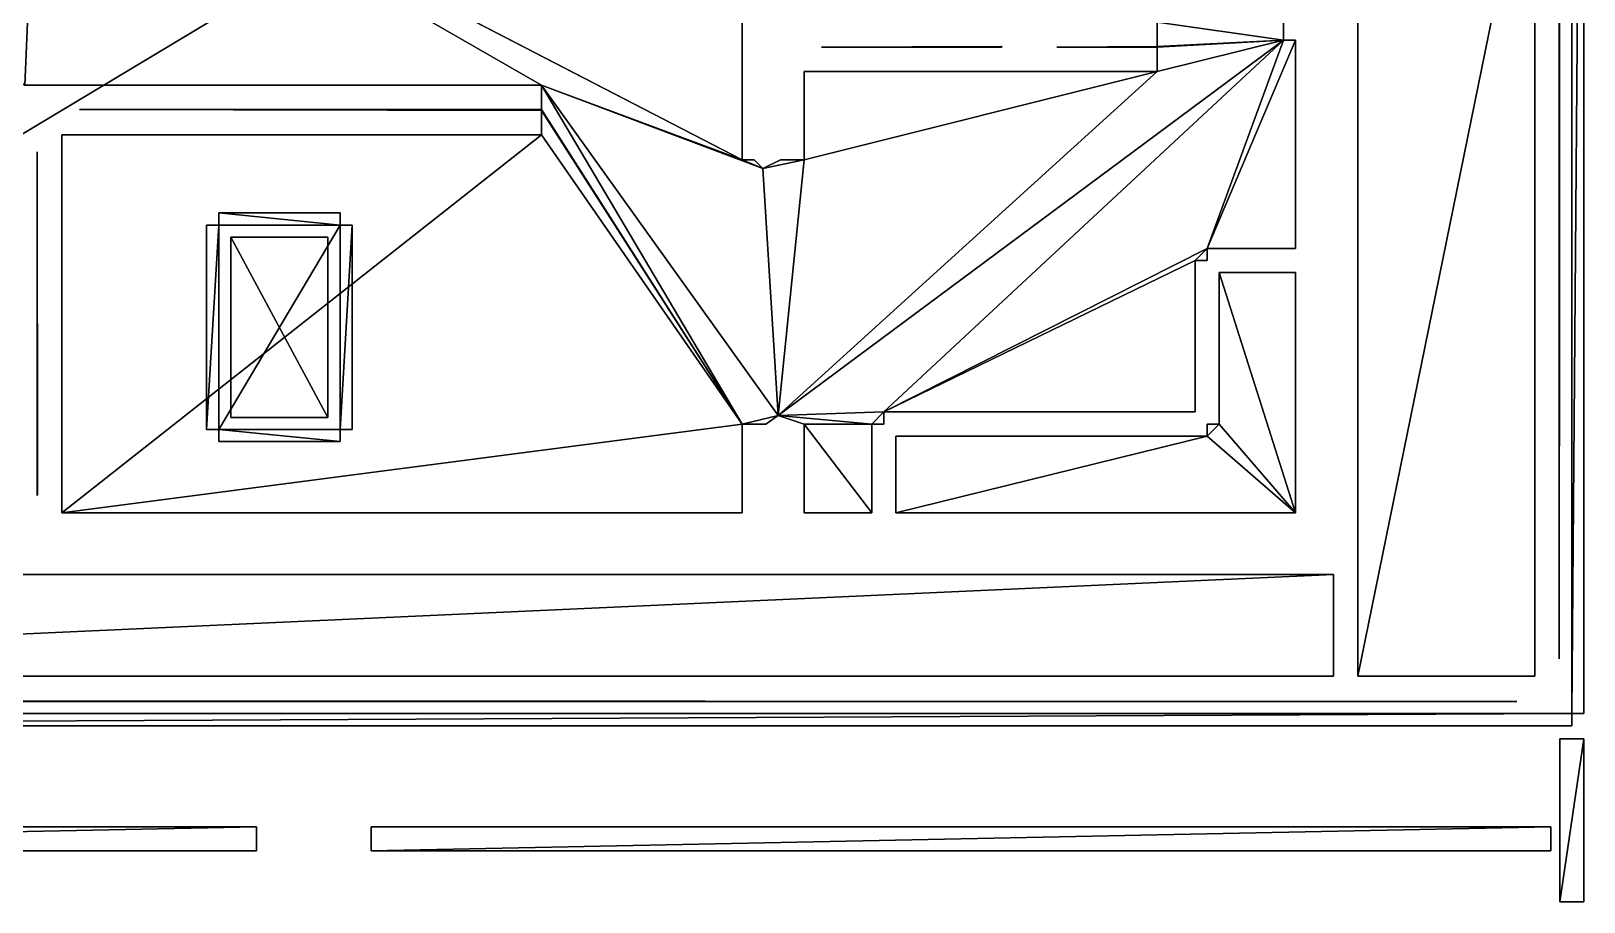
# Model space of a CAD drawing. Header units: inches. Extents: x 76 to 753, y 78 to 500.
# Drawn here: x 369.3 to 753.2, y 77.5 to 292.7 of the extents above; entities that cross this region are included whole.
import ezdxf

# ---------------------------------------------------------------- set-up
doc = ezdxf.new("R2010")
doc.units = ezdxf.units.IN

msp = doc.modelspace()

# ---------------------------------------------------------------- linework, layer by layer
for points in [[(750.16, 497.16), (750.16, 124.08), (128.44, 124.08)], [(128.44, 124.08), (128.44, 497.16), (750.16, 497.16)], [(128.44, 124.08, 120), (750.16, 124.08, 120), (750.16, 497.16, 120)], [(750.16, 497.16, 120), (128.44, 497.16, 120), (128.44, 124.08, 120)], [(753.16, 497.16), (753.16, 124.08), (750.16, 124.08)], [(750.16, 497.16), (753.16, 497.16), (750.16, 124.08)], [(750.16, 124.08, 120), (753.16, 124.08, 120), (753.16, 497.16, 120)], [(750.16, 124.08, 120), (753.16, 497.16, 120), (750.16, 497.16, 120)], [(753.16, 497.16, 120), (753.16, 124.08, 120), (753.16, 497.16)], [(753.16, 497.16), (753.16, 124.08, 120), (753.16, 124.08)], [(367.84, 279.36), (305.56, 316.8), (370.84, 351)], [(370.84, 351, 120), (305.56, 316.8, 120), (367.84, 279.36, 120)], [(495.52, 279.36), (367.84, 279.36), (370.84, 351)], [(370.84, 351, 120), (367.84, 279.36, 120), (495.52, 279.36, 120)], [(370.84, 351), (370.96, 351), (545.08, 260.88)], [(370.84, 351), (545.08, 260.88), (495.52, 279.36)], [(545.08, 260.88, 120), (370.96, 351, 120), (370.84, 351, 120)], [(495.52, 279.36, 120), (545.08, 260.88, 120), (370.84, 351, 120)], [(370.96, 351), (545.08, 296.04), (545.08, 260.88)], [(545.08, 260.88, 120), (545.08, 296.04, 120), (370.96, 351, 120)], [(741.04, 348), (741.04, 133.32), (697.24, 133.32)], [(697.24, 133.32), (697.24, 348), (741.04, 348)], [(697.24, 133.32, 120), (741.04, 133.32, 120), (741.04, 348, 120)], [(741.04, 348, 120), (697.24, 348, 120), (697.24, 133.32, 120)], [(697.24, 133.32, 120), (697.24, 348, 120), (697.24, 133.32)], [(697.24, 133.32), (697.24, 348, 120), (697.24, 348)], [(741.04, 348, 120), (741.04, 133.32, 120), (741.04, 348)], [(741.04, 348), (741.04, 133.32, 120), (741.04, 133.32)], [(747.16, 348), (747.04, 137.56), (747.04, 348)], [(747.04, 348, 120), (747.04, 137.56, 120), (747.16, 348, 120)], [(747.16, 348, 120), (747.04, 137.56, 120), (747.16, 348)], [(747.16, 348), (747.04, 137.56, 120), (747.04, 137.56)], [(747.04, 137.56, 120), (747.04, 348, 120), (747.04, 137.56)], [(747.04, 137.56), (747.04, 348, 120), (747.04, 348)], [(647.68, 294.96), (678.88, 322.92), (678.88, 290.52)], [(678.88, 290.52, 120), (678.88, 322.92, 120), (647.68, 294.96, 120)], [(678.88, 322.92, 120), (678.88, 290.52, 120), (678.88, 322.92)], [(678.88, 322.92), (678.88, 290.52, 120), (678.88, 290.52)], [(545.08, 296.04, 120), (545.08, 260.88, 120), (545.08, 296.04)], [(545.08, 296.04), (545.08, 260.88, 120), (545.08, 260.88)], [(647.68, 288.96), (647.68, 294.96), (678.88, 290.52)], [(678.88, 290.52, 120), (647.68, 294.96, 120), (647.68, 288.96, 120)], [(647.68, 288.96, 120), (647.68, 294.96, 120), (647.68, 288.96)], [(647.68, 288.96), (647.68, 294.96, 120), (647.68, 294.96)], [(678.88, 290.52), (580.12, 198.6), (554, 197.72)], [(647.68, 282.72), (678.88, 290.52), (554, 197.72)], [(554, 197.72, 120), (580.12, 198.6, 120), (678.88, 290.52, 120)], [(554, 197.72, 120), (678.88, 290.52, 120), (647.68, 282.72, 120)], [(609.36, 288.96), (609.12, 288.72), (564.68, 288.72)], [(564.68, 288.72, 120), (609.12, 288.72, 120), (609.36, 288.96, 120)], [(564.68, 288.72, 120), (609.36, 288.96, 120), (564.68, 288.72)], [(564.68, 288.72), (609.36, 288.96, 120), (609.36, 288.96)], [(609.12, 288.72, 120), (564.68, 288.72, 120), (609.12, 288.72)], [(609.12, 288.72), (564.68, 288.72, 120), (564.68, 288.72)], [(678.88, 290.52), (660.04, 239.04), (580.12, 198.6)], [(580.12, 198.6, 120), (660.04, 239.04, 120), (678.88, 290.52, 120)], [(609.36, 288.96, 120), (609.12, 288.72, 120), (609.36, 288.96)], [(609.36, 288.96), (609.12, 288.72, 120), (609.12, 288.72)], [(647.68, 288.72), (622.88, 288.72), (647.68, 288.96)], [(647.68, 288.96, 120), (622.88, 288.72, 120), (647.68, 288.72, 120)], [(622.88, 288.72, 120), (647.68, 288.96, 120), (622.88, 288.72)], [(622.88, 288.72), (647.68, 288.96, 120), (647.68, 288.96)], [(647.68, 288.72, 120), (622.88, 288.72, 120), (647.68, 288.72)], [(647.68, 288.72), (622.88, 288.72, 120), (622.88, 288.72)], [(647.68, 288.72), (647.68, 288.96), (678.88, 290.52)], [(647.68, 282.72), (647.68, 288.72), (678.88, 290.52)], [(678.88, 290.52, 120), (647.68, 288.96, 120), (647.68, 288.72, 120)], [(678.88, 290.52, 120), (647.68, 288.72, 120), (647.68, 282.72, 120)], [(647.68, 282.72, 120), (647.68, 288.72, 120), (647.68, 282.72)], [(647.68, 282.72), (647.68, 288.72, 120), (647.68, 288.72)], [(681.88, 290.52), (681.88, 239.04), (660.04, 239.04)], [(678.88, 290.52), (681.88, 290.52), (660.04, 239.04)], [(660.04, 239.04, 120), (681.88, 239.04, 120), (681.88, 290.52, 120)], [(660.04, 239.04, 120), (681.88, 290.52, 120), (678.88, 290.52, 120)], [(678.88, 290.52, 120), (681.88, 290.52, 120), (678.88, 290.52)], [(678.88, 290.52), (681.88, 290.52, 120), (681.88, 290.52)], [(681.88, 290.52, 120), (681.88, 239.04, 120), (681.88, 290.52)], [(681.88, 290.52), (681.88, 239.04, 120), (681.88, 239.04)], [(560.44, 260.88), (647.68, 282.72), (554, 197.72)], [(554, 197.72, 120), (647.68, 282.72, 120), (560.44, 260.88, 120)], [(560.44, 260.88), (560.44, 282.72), (647.68, 282.72)], [(647.68, 282.72, 120), (560.44, 282.72, 120), (560.44, 260.88, 120)], [(560.44, 282.72, 120), (647.68, 282.72, 120), (560.44, 282.72)], [(560.44, 282.72), (647.68, 282.72, 120), (647.68, 282.72)], [(560.44, 260.88, 120), (560.44, 282.72, 120), (560.44, 260.88)], [(560.44, 260.88), (560.44, 282.72, 120), (560.44, 282.72)], [(495.52, 279.36, 120), (367.84, 279.36, 120), (495.52, 279.36)], [(495.52, 279.36), (367.84, 279.36, 120), (367.84, 279.36)], [(545.08, 195.6), (495.52, 273.36), (495.52, 279.36)], [(554, 197.72), (545.08, 195.6), (495.52, 279.36)], [(550.19, 258.75), (554, 197.72), (495.52, 279.36)], [(545.08, 260.88), (550.19, 258.75), (495.52, 279.36)], [(495.52, 279.36, 120), (495.52, 273.36, 120), (545.08, 195.6, 120)], [(495.52, 279.36, 120), (545.08, 195.6, 120), (554, 197.72, 120)], [(495.52, 279.36, 120), (554, 197.72, 120), (550.19, 258.75, 120)], [(495.52, 279.36, 120), (550.19, 258.75, 120), (545.08, 260.88, 120)], [(495.52, 273.36, 120), (495.52, 279.36, 120), (495.52, 273.36)], [(495.52, 273.36), (495.52, 279.36, 120), (495.52, 279.36)], [(495.52, 273.12), (381.32, 273.36), (495.52, 273.36)], [(495.52, 273.36, 120), (381.32, 273.36, 120), (495.52, 273.12, 120)], [(381.32, 273.36, 120), (495.52, 273.36, 120), (381.32, 273.36)], [(381.32, 273.36), (495.52, 273.36, 120), (495.52, 273.36)], [(495.52, 273.12, 120), (381.32, 273.36, 120), (495.52, 273.12)], [(495.52, 273.12), (381.32, 273.36, 120), (381.32, 273.36)], [(545.08, 195.6), (495.52, 273.12), (495.52, 273.36)], [(495.52, 273.36, 120), (495.52, 273.12, 120), (545.08, 195.6, 120)], [(545.08, 195.6), (495.52, 267.12), (495.52, 273.12)], [(495.52, 273.12, 120), (495.52, 267.12, 120), (545.08, 195.6, 120)], [(495.52, 267.12, 120), (495.52, 273.12, 120), (495.52, 267.12)], [(495.52, 267.12), (495.52, 273.12, 120), (495.52, 273.12)], [(376.96, 173.64), (376.96, 267.12), (495.52, 267.12)], [(545.08, 195.6), (376.96, 173.64), (495.52, 267.12)], [(495.52, 267.12, 120), (376.96, 267.12, 120), (376.96, 173.64, 120)], [(495.52, 267.12, 120), (376.96, 173.64, 120), (545.08, 195.6, 120)], [(376.96, 267.12, 120), (495.52, 267.12, 120), (376.96, 267.12)], [(376.96, 267.12), (495.52, 267.12, 120), (495.52, 267.12)], [(376.96, 173.64, 120), (376.96, 267.12, 120), (376.96, 173.64)], [(376.96, 173.64), (376.96, 267.12, 120), (376.96, 267.12)], [(370.84, 262.88), (370.96, 178.12), (370.84, 178)], [(370.84, 178, 120), (370.96, 178.12, 120), (370.84, 262.88, 120)], [(370.84, 262.88, 120), (370.96, 178.12, 120), (370.84, 262.88)], [(370.84, 262.88), (370.96, 178.12, 120), (370.96, 178.12)], [(370.84, 178, 120), (370.84, 262.88, 120), (370.84, 178)], [(370.84, 178), (370.84, 262.88, 120), (370.84, 262.88)], [(545.08, 260.88), (548.08, 260.88), (550.19, 258.75)], [(550.19, 258.75, 120), (548.08, 260.88, 120), (545.08, 260.88, 120)], [(545.08, 260.88, 120), (548.08, 260.88, 120), (545.08, 260.88)], [(545.08, 260.88), (548.08, 260.88, 120), (548.08, 260.88)], [(548.08, 260.88, 120), (550.19, 258.75, 120), (548.08, 260.88)], [(548.08, 260.88), (550.19, 258.75, 120), (550.19, 258.75)], [(550.19, 258.75), (554.6, 260.88), (560.44, 260.88)], [(550.19, 258.75), (560.44, 260.88), (554, 197.72)], [(560.44, 260.88, 120), (554.6, 260.88, 120), (550.19, 258.75, 120)], [(554, 197.72, 120), (560.44, 260.88, 120), (550.19, 258.75, 120)], [(550.19, 258.75, 120), (554.6, 260.88, 120), (550.19, 258.75)], [(550.19, 258.75), (554.6, 260.88, 120), (554.6, 260.88)], [(554.6, 260.88, 120), (560.44, 260.88, 120), (554.6, 260.88)], [(554.6, 260.88), (560.44, 260.88, 120), (560.44, 260.88)], [(415.72, 247.8), (445.72, 247.8), (445.72, 244.8)], [(415.72, 244.8), (415.72, 247.8), (445.72, 244.8)], [(445.72, 244.8, 120), (445.72, 247.8, 120), (415.72, 247.8, 120)], [(445.72, 244.8, 120), (415.72, 247.8, 120), (415.72, 244.8, 120)], [(415.72, 244.8, 120), (415.72, 247.8, 120), (415.72, 244.8)], [(415.72, 244.8), (415.72, 247.8, 120), (415.72, 247.8)], [(415.72, 247.8, 120), (445.72, 247.8, 120), (415.72, 247.8)], [(415.72, 247.8), (445.72, 247.8, 120), (445.72, 247.8)], [(445.72, 247.8, 120), (445.72, 244.8, 120), (445.72, 247.8)], [(445.72, 247.8), (445.72, 244.8, 120), (445.72, 244.8)], [(412.72, 194.28), (412.72, 244.8), (415.72, 244.8)], [(415.72, 194.28), (412.72, 194.28), (415.72, 244.8)], [(415.72, 244.8, 120), (412.72, 244.8, 120), (412.72, 194.28, 120)], [(415.72, 244.8, 120), (412.72, 194.28, 120), (415.72, 194.28, 120)], [(412.72, 194.28, 120), (412.72, 244.8, 120), (412.72, 194.28)], [(412.72, 194.28), (412.72, 244.8, 120), (412.72, 244.8)], [(412.72, 244.8, 120), (415.72, 244.8, 120), (412.72, 244.8)], [(412.72, 244.8), (415.72, 244.8, 120), (415.72, 244.8)], [(445.72, 244.8), (445.72, 194.28), (415.72, 194.28)], [(415.72, 194.28), (415.72, 244.8), (445.72, 244.8)], [(415.72, 194.28, 120), (445.72, 194.28, 120), (445.72, 244.8, 120)], [(445.72, 244.8, 120), (415.72, 244.8, 120), (415.72, 194.28, 120)], [(448.72, 244.8), (448.72, 194.28), (445.72, 194.28)], [(445.72, 244.8), (448.72, 244.8), (445.72, 194.28)], [(445.72, 194.28, 120), (448.72, 194.28, 120), (448.72, 244.8, 120)], [(445.72, 194.28, 120), (448.72, 244.8, 120), (445.72, 244.8, 120)], [(445.72, 244.8, 120), (448.72, 244.8, 120), (445.72, 244.8)], [(445.72, 244.8), (448.72, 244.8, 120), (448.72, 244.8)], [(448.72, 244.8, 120), (448.72, 194.28, 120), (448.72, 244.8)], [(448.72, 244.8), (448.72, 194.28, 120), (448.72, 194.28)], [(418.72, 241.8), (442.72, 241.8), (442.72, 197.28)], [(442.72, 197.28), (418.72, 197.28), (418.72, 241.8)], [(442.72, 197.28, 120), (442.72, 241.8, 120), (418.72, 241.8, 120)], [(418.72, 241.8, 120), (418.72, 197.28, 120), (442.72, 197.28, 120)], [(418.72, 241.8, 120), (442.72, 241.8, 120), (418.72, 241.8)], [(418.72, 241.8), (442.72, 241.8, 120), (442.72, 241.8)], [(418.72, 197.28, 120), (418.72, 241.8, 120), (418.72, 197.28)], [(418.72, 197.28), (418.72, 241.8, 120), (418.72, 241.8)], [(442.72, 241.8, 120), (442.72, 197.28, 120), (442.72, 241.8)], [(442.72, 241.8), (442.72, 197.28, 120), (442.72, 197.28)], [(660.04, 239.04), (657.04, 236.04), (580.12, 198.6)], [(580.12, 198.6, 120), (657.04, 236.04, 120), (660.04, 239.04, 120)], [(660.04, 239.04), (660.04, 236.04), (657.04, 236.04)], [(657.04, 236.04, 120), (660.04, 236.04, 120), (660.04, 239.04, 120)], [(660.04, 239.04, 120), (660.04, 236.04, 120), (660.04, 239.04)], [(660.04, 239.04), (660.04, 236.04, 120), (660.04, 236.04)], [(681.88, 239.04, 120), (660.04, 239.04, 120), (681.88, 239.04)], [(681.88, 239.04), (660.04, 239.04, 120), (660.04, 239.04)], [(657.04, 236.04), (657.04, 198.6), (580.12, 198.6)], [(580.12, 198.6, 120), (657.04, 198.6, 120), (657.04, 236.04, 120)], [(657.04, 236.04, 120), (657.04, 198.6, 120), (657.04, 236.04)], [(657.04, 236.04), (657.04, 198.6, 120), (657.04, 198.6)], [(660.04, 236.04, 120), (657.04, 236.04, 120), (660.04, 236.04)], [(660.04, 236.04), (657.04, 236.04, 120), (657.04, 236.04)], [(663.04, 233.04), (681.88, 233.04), (681.88, 173.64)], [(663.04, 195.6), (663.04, 233.04), (681.88, 173.64)], [(681.88, 173.64, 120), (681.88, 233.04, 120), (663.04, 233.04, 120)], [(681.88, 173.64, 120), (663.04, 233.04, 120), (663.04, 195.6, 120)], [(663.04, 233.04, 120), (681.88, 233.04, 120), (663.04, 233.04)], [(663.04, 233.04), (681.88, 233.04, 120), (681.88, 233.04)], [(663.04, 195.6, 120), (663.04, 233.04, 120), (663.04, 195.6)], [(663.04, 195.6), (663.04, 233.04, 120), (663.04, 233.04)], [(681.88, 233.04, 120), (681.88, 173.64, 120), (681.88, 233.04)], [(681.88, 233.04), (681.88, 173.64, 120), (681.88, 173.64)], [(442.72, 197.28, 120), (418.72, 197.28, 120), (442.72, 197.28)], [(442.72, 197.28), (418.72, 197.28, 120), (418.72, 197.28)], [(554, 197.72), (550.92, 195.6), (545.08, 195.6)], [(545.08, 195.6, 120), (550.92, 195.6, 120), (554, 197.72, 120)], [(554, 197.72, 120), (550.92, 195.6, 120), (554, 197.72)], [(554, 197.72), (550.92, 195.6, 120), (550.92, 195.6)], [(580.12, 198.6), (577.12, 195.6), (554, 197.72)], [(554, 197.72, 120), (577.12, 195.6, 120), (580.12, 198.6, 120)], [(577.12, 195.6), (560.44, 195.6), (554, 197.72)], [(554, 197.72, 120), (560.44, 195.6, 120), (577.12, 195.6, 120)], [(560.44, 195.6, 120), (554, 197.72, 120), (560.44, 195.6)], [(560.44, 195.6), (554, 197.72, 120), (554, 197.72)], [(580.12, 198.6), (580.12, 195.6), (577.12, 195.6)], [(577.12, 195.6, 120), (580.12, 195.6, 120), (580.12, 198.6, 120)], [(580.12, 198.6, 120), (580.12, 195.6, 120), (580.12, 198.6)], [(580.12, 198.6), (580.12, 195.6, 120), (580.12, 195.6)], [(657.04, 198.6, 120), (580.12, 198.6, 120), (657.04, 198.6)], [(657.04, 198.6), (580.12, 198.6, 120), (580.12, 198.6)], [(545.08, 195.6), (545.08, 173.64), (376.96, 173.64)], [(376.96, 173.64, 120), (545.08, 173.64, 120), (545.08, 195.6, 120)], [(415.72, 194.28, 120), (412.72, 194.28, 120), (415.72, 194.28)], [(415.72, 194.28), (412.72, 194.28, 120), (412.72, 194.28)], [(445.72, 191.28), (415.72, 191.28), (415.72, 194.28)], [(445.72, 194.28), (445.72, 191.28), (415.72, 194.28)], [(415.72, 194.28, 120), (415.72, 191.28, 120), (445.72, 191.28, 120)], [(415.72, 194.28, 120), (445.72, 191.28, 120), (445.72, 194.28, 120)], [(415.72, 191.28, 120), (415.72, 194.28, 120), (415.72, 191.28)], [(415.72, 191.28), (415.72, 194.28, 120), (415.72, 194.28)], [(448.72, 194.28, 120), (445.72, 194.28, 120), (448.72, 194.28)], [(448.72, 194.28), (445.72, 194.28, 120), (445.72, 194.28)], [(445.72, 194.28, 120), (445.72, 191.28, 120), (445.72, 194.28)], [(445.72, 194.28), (445.72, 191.28, 120), (445.72, 191.28)], [(545.08, 195.6, 120), (545.08, 173.64, 120), (545.08, 195.6)], [(545.08, 195.6), (545.08, 173.64, 120), (545.08, 173.64)], [(550.92, 195.6, 120), (545.08, 195.6, 120), (550.92, 195.6)], [(550.92, 195.6), (545.08, 195.6, 120), (545.08, 195.6)], [(577.12, 173.64), (560.44, 173.64), (560.44, 195.6)], [(577.12, 195.6), (577.12, 173.64), (560.44, 195.6)], [(560.44, 195.6, 120), (560.44, 173.64, 120), (577.12, 173.64, 120)], [(560.44, 195.6, 120), (577.12, 173.64, 120), (577.12, 195.6, 120)], [(560.44, 173.64, 120), (560.44, 195.6, 120), (560.44, 173.64)], [(560.44, 173.64), (560.44, 195.6, 120), (560.44, 195.6)], [(577.12, 195.6, 120), (577.12, 173.64, 120), (577.12, 195.6)], [(577.12, 195.6), (577.12, 173.64, 120), (577.12, 173.64)], [(580.12, 195.6, 120), (577.12, 195.6, 120), (580.12, 195.6)], [(580.12, 195.6), (577.12, 195.6, 120), (577.12, 195.6)], [(583.12, 173.64), (583.12, 192.6), (660.04, 192.6)], [(681.88, 173.64), (583.12, 173.64), (660.04, 192.6)], [(660.04, 192.6, 120), (583.12, 192.6, 120), (583.12, 173.64, 120)], [(660.04, 192.6, 120), (583.12, 173.64, 120), (681.88, 173.64, 120)], [(583.12, 192.6, 120), (660.04, 192.6, 120), (583.12, 192.6)], [(583.12, 192.6), (660.04, 192.6, 120), (660.04, 192.6)], [(583.12, 173.64, 120), (583.12, 192.6, 120), (583.12, 173.64)], [(583.12, 173.64), (583.12, 192.6, 120), (583.12, 192.6)], [(660.04, 192.6), (660.04, 195.6), (663.04, 195.6)], [(660.04, 192.6), (663.04, 195.6), (681.88, 173.64)], [(663.04, 195.6, 120), (660.04, 195.6, 120), (660.04, 192.6, 120)], [(681.88, 173.64, 120), (663.04, 195.6, 120), (660.04, 192.6, 120)], [(660.04, 195.6, 120), (663.04, 195.6, 120), (660.04, 195.6)], [(660.04, 195.6), (663.04, 195.6, 120), (663.04, 195.6)], [(660.04, 192.6, 120), (660.04, 195.6, 120), (660.04, 192.6)], [(660.04, 192.6), (660.04, 195.6, 120), (660.04, 195.6)], [(445.72, 191.28, 120), (415.72, 191.28, 120), (445.72, 191.28)], [(445.72, 191.28), (415.72, 191.28, 120), (415.72, 191.28)], [(370.96, 178.12, 120), (370.84, 178, 120), (370.96, 178.12)], [(370.96, 178.12), (370.84, 178, 120), (370.84, 178)], [(545.08, 173.64, 120), (376.96, 173.64, 120), (545.08, 173.64)], [(545.08, 173.64), (376.96, 173.64, 120), (376.96, 173.64)], [(577.12, 173.64, 120), (560.44, 173.64, 120), (577.12, 173.64)], [(577.12, 173.64), (560.44, 173.64, 120), (560.44, 173.64)], [(681.88, 173.64, 120), (583.12, 173.64, 120), (681.88, 173.64)], [(681.88, 173.64), (583.12, 173.64, 120), (583.12, 173.64)], [(691.24, 158.4), (691.24, 133.32), (137.56, 133.32)], [(165.64, 158.4), (691.24, 158.4), (137.56, 133.32)], [(137.56, 133.32, 120), (691.24, 133.32, 120), (691.24, 158.4, 120)], [(137.56, 133.32, 120), (691.24, 158.4, 120), (165.64, 158.4, 120)], [(165.64, 158.4, 120), (691.24, 158.4, 120), (165.64, 158.4)], [(165.64, 158.4), (691.24, 158.4, 120), (691.24, 158.4)], [(691.24, 158.4, 120), (691.24, 133.32, 120), (691.24, 158.4)], [(691.24, 158.4), (691.24, 133.32, 120), (691.24, 133.32)], [(691.24, 133.32, 120), (137.56, 133.32, 120), (691.24, 133.32)], [(691.24, 133.32), (137.56, 133.32, 120), (137.56, 133.32)], [(741.04, 133.32, 120), (697.24, 133.32, 120), (741.04, 133.32)], [(741.04, 133.32), (697.24, 133.32, 120), (697.24, 133.32)], [(134.56, 127.32), (736.56, 127.08), (131.44, 127.08)], [(131.44, 127.08, 120), (736.56, 127.08, 120), (134.56, 127.32, 120)], [(736.56, 127.08, 120), (131.44, 127.08, 120), (736.56, 127.08)], [(736.56, 127.08), (131.44, 127.08, 120), (131.44, 127.08)], [(134.56, 127.32, 120), (736.56, 127.08, 120), (134.56, 127.32)], [(134.56, 127.32), (736.56, 127.08, 120), (736.56, 127.08)], [(750.16, 124.08), (750.16, 121.08), (128.44, 121.08)], [(750.16, 124.08), (128.44, 121.08), (128.44, 124.08)], [(128.44, 121.08, 120), (750.16, 121.08, 120), (750.16, 124.08, 120)], [(128.44, 124.08, 120), (128.44, 121.08, 120), (750.16, 124.08, 120)], [(753.16, 124.08, 120), (750.16, 124.08, 120), (753.16, 124.08)], [(753.16, 124.08), (750.16, 124.08, 120), (750.16, 124.08)], [(750.16, 124.08, 120), (750.16, 121.08, 120), (750.16, 124.08)], [(750.16, 124.08), (750.16, 121.08, 120), (750.16, 121.08)], [(750.16, 121.08, 120), (128.44, 121.08, 120), (750.16, 121.08)], [(750.16, 121.08), (128.44, 121.08, 120), (128.44, 121.08)], [(753.16, 117.84), (753.16, 77.52), (747.16, 77.52)], [(747.16, 77.52), (747.16, 117.84), (753.16, 117.84)], [(747.16, 77.52, 120), (753.16, 77.52, 120), (753.16, 117.84, 120)], [(753.16, 117.84, 120), (747.16, 117.84, 120), (747.16, 77.52, 120)], [(747.16, 77.52, 120), (747.16, 117.84, 120), (747.16, 77.52)], [(747.16, 77.52), (747.16, 117.84, 120), (747.16, 117.84)], [(747.16, 117.84, 120), (753.16, 117.84, 120), (747.16, 117.84)], [(747.16, 117.84), (753.16, 117.84, 120), (753.16, 117.84)], [(753.16, 117.84, 120), (753.16, 77.52, 120), (753.16, 117.84)], [(753.16, 117.84), (753.16, 77.52, 120), (753.16, 77.52)], [(425.08, 96.12), (425.08, 90.12), (133.6, 90.12)], [(133.6, 90.12), (133.6, 96.12), (425.08, 96.12)], [(133.6, 90.12, 120), (425.08, 90.12, 120), (425.08, 96.12, 120)], [(425.08, 96.12, 120), (133.6, 96.12, 120), (133.6, 90.12, 120)], [(133.6, 96.12, 120), (425.08, 96.12, 120), (133.6, 96.12)], [(133.6, 96.12), (425.08, 96.12, 120), (425.08, 96.12)], [(425.08, 96.12, 120), (425.08, 90.12, 120), (425.08, 96.12)], [(425.08, 96.12), (425.08, 90.12, 120), (425.08, 90.12)], [(453.4, 90.12), (453.4, 96.12), (745, 96.12)], [(745, 96.12), (745, 90.12), (453.4, 90.12)], [(745, 96.12, 120), (453.4, 96.12, 120), (453.4, 90.12, 120)], [(453.4, 90.12, 120), (745, 90.12, 120), (745, 96.12, 120)], [(453.4, 96.12, 120), (745, 96.12, 120), (453.4, 96.12)], [(453.4, 96.12), (745, 96.12, 120), (745, 96.12)], [(453.4, 90.12, 120), (453.4, 96.12, 120), (453.4, 90.12)], [(453.4, 90.12), (453.4, 96.12, 120), (453.4, 96.12)], [(745, 96.12, 120), (745, 90.12, 120), (745, 96.12)], [(745, 96.12), (745, 90.12, 120), (745, 90.12)], [(425.08, 90.12, 120), (133.6, 90.12, 120), (425.08, 90.12)], [(425.08, 90.12), (133.6, 90.12, 120), (133.6, 90.12)], [(745, 90.12, 120), (453.4, 90.12, 120), (745, 90.12)], [(745, 90.12), (453.4, 90.12, 120), (453.4, 90.12)], [(753.16, 77.52, 120), (747.16, 77.52, 120), (753.16, 77.52)], [(753.16, 77.52), (747.16, 77.52, 120), (747.16, 77.52)]]:
    msp.add_3dface(points)

doc.saveas('drawing.dxf')
